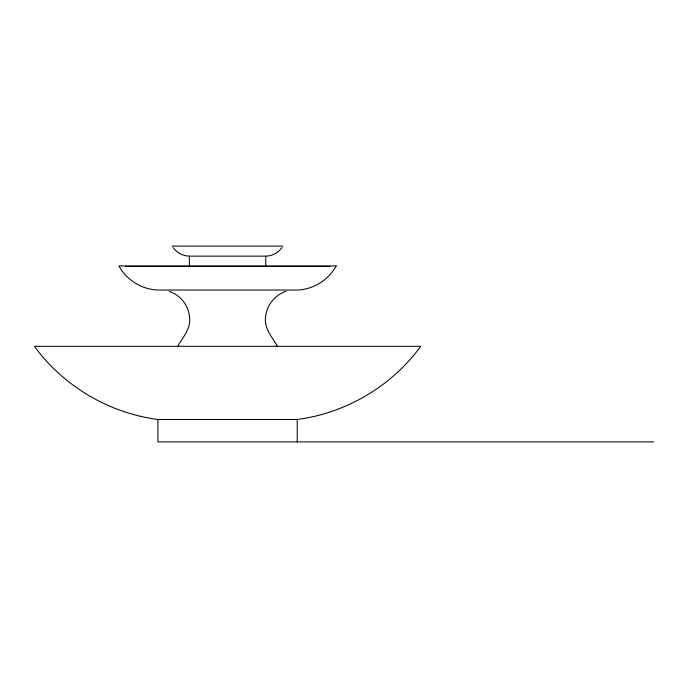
<?xml version="1.0" encoding="UTF-8"?>
<svg xmlns="http://www.w3.org/2000/svg" width="688" height="688" viewBox="0 0 688 688"><rect width="100%" height="100%" fill="white"/><g stroke="black" fill="none" stroke-linecap="round" stroke-linejoin="round"><path stroke-width="1.03" d="M177.564 346.761C182.535 337.301 191.212 328.812 189.553 317.116C188.641 305.489 180.394 295.057 169.325 291.428M281.994 247.56C278.322 252.771 272.121 256.039 265.757 256.142L189.372 256.142C183.008 256.039 176.807 252.771 173.135 247.56M285.804 291.428C274.736 295.057 266.488 305.489 265.577 317.116C263.908 328.812 272.594 337.301 277.556 346.761M297.225 419.474C346.064 413.118 391.713 386.131 420.729 346.322L34.4 346.322C63.416 386.131 109.065 413.118 157.905 419.474L297.225 419.474L297.225 441.894M172.198 246.106L282.931 246.106M125.319 266.488L329.81 266.488M653.6 441.894L157.905 441.894L157.905 419.474M265.757 256.142L265.757 266.488M189.372 256.142L189.372 266.488M336.2 265.938C328.58 280.059 313.255 289.51 297.225 290.035L157.905 290.035C141.874 289.51 126.549 280.059 118.929 265.938L336.2 265.938"/></g></svg>
